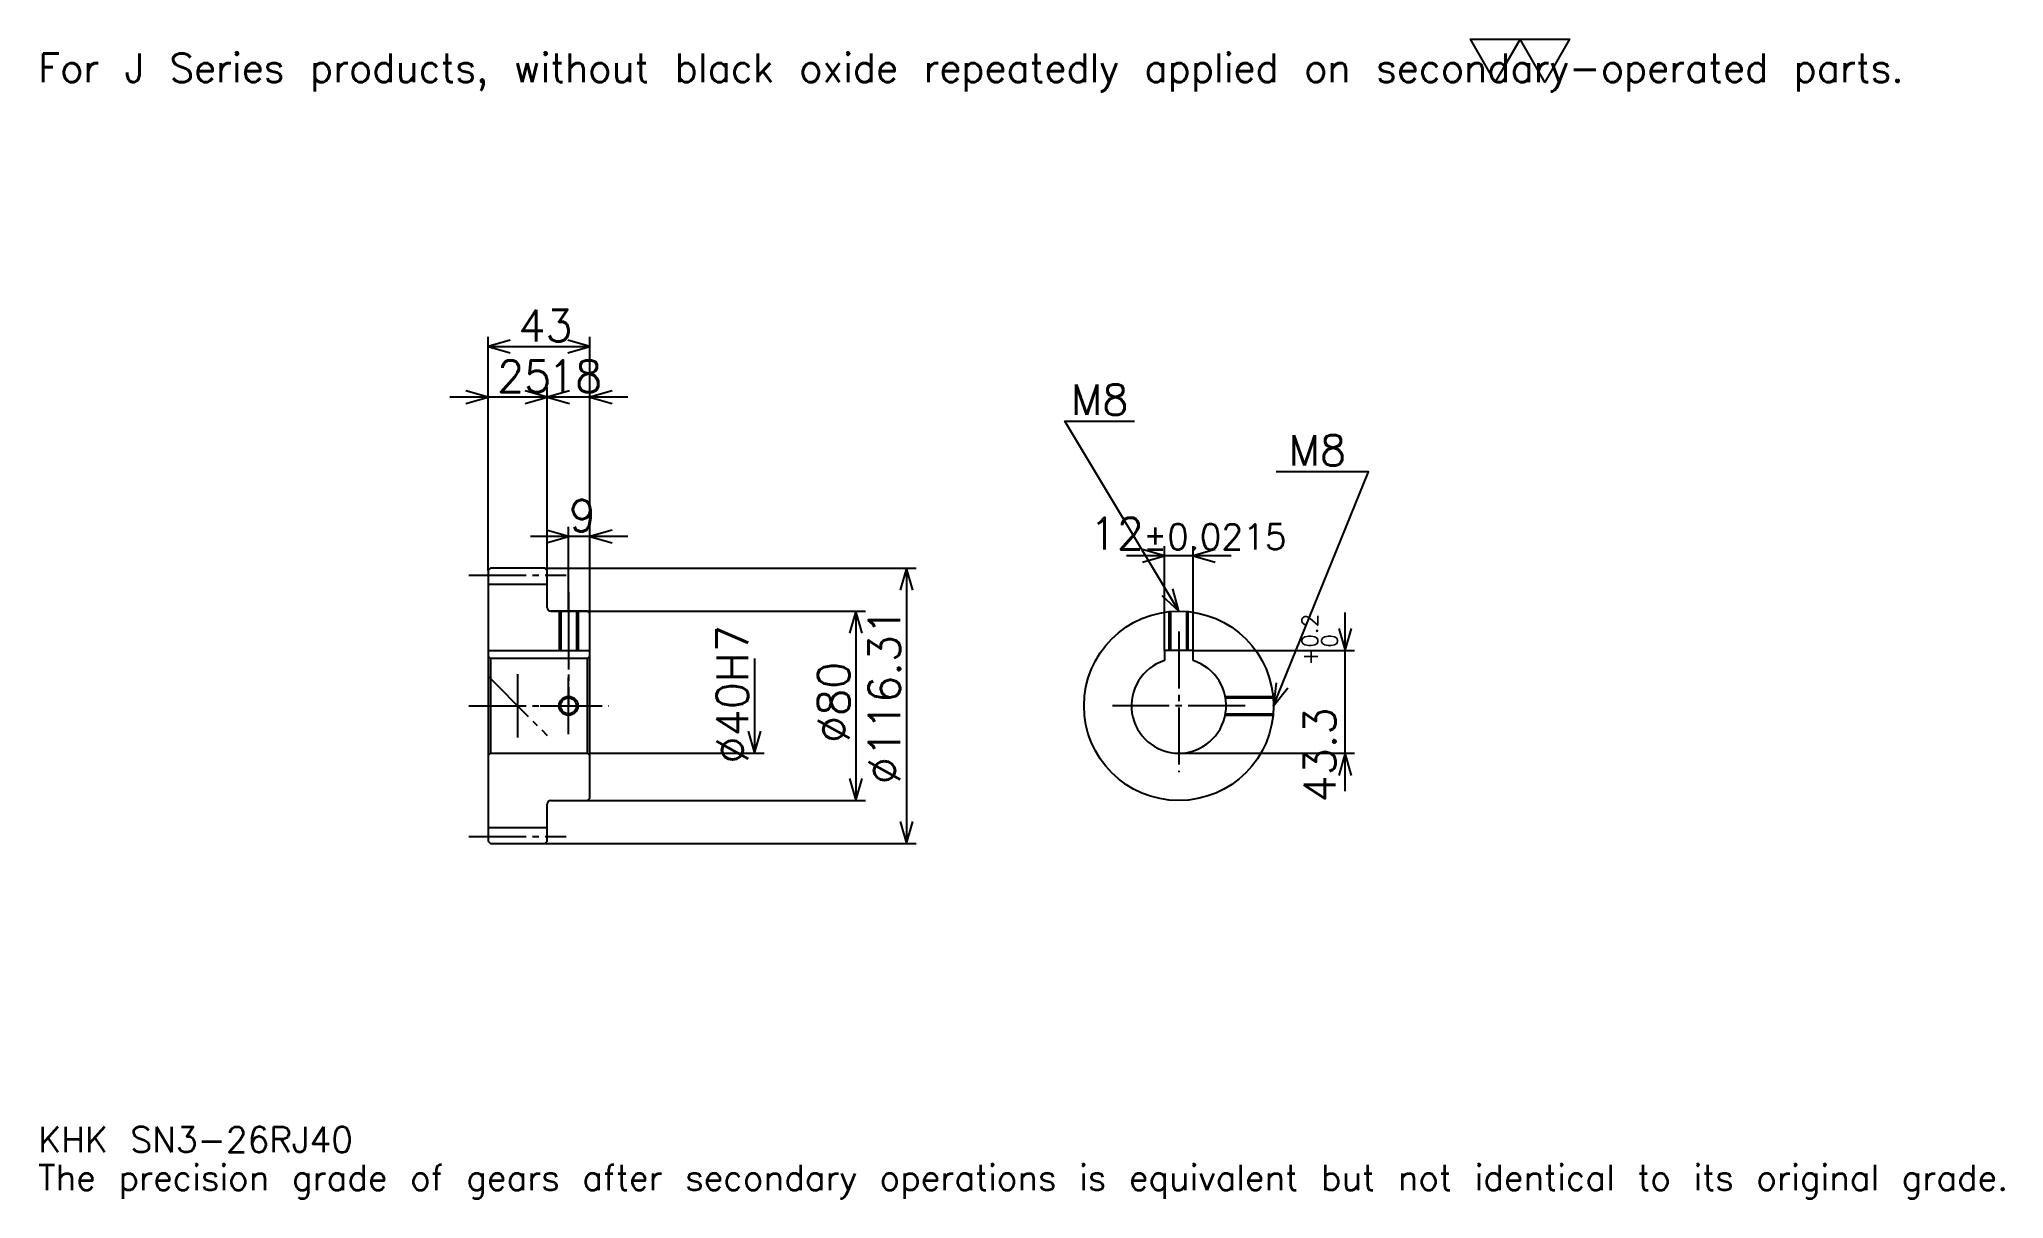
# Model space of a CAD drawing. Extents: x 27 to 856, y 10 to 499.
import ezdxf

# ---------------------------------------------------------------- set-up
doc = ezdxf.new("R2010")
doc.units = 0
doc.linetypes.add('DASHDOT', pattern=[32.086956, 24.065217, -2.673913, 2.673913, -2.673913])
doc.layers.get('0').update_dxf_attribs({"linetype": 'CONTINUOUS'})
doc.layers.add('DASHDOT', color=6, linetype='DASHDOT')
doc.styles.add('KANJI', font='TXT', dxfattribs={"bigfont": 'BIGFONT'})

msp = doc.modelspace()

# ---------------------------------------------------------------- linework, layer by layer
at = {"color": 5}
for p, q in [((216.586945, 276.078247), (216.586945, 373.676056)), ((259.586945, 276.078247), (259.586945, 373.676056)), ((216.586945, 369.665192), (259.586945, 369.665192)), ((257.630432, 348.273895), (200.543472, 348.273895)), ((275.630432, 348.273895), (225.543472, 348.273895)), ((241.586945, 276.078247), (241.586945, 352.28476)), ((250.586945, 276.078247), (250.586945, 293.458679)), ((275.630432, 289.447815), (234.543472, 289.447815)), ((502.152161, 241.223892), (502.152161, 285.343445)), ((514.152161, 241.223892), (514.152161, 285.343445)), ((216.586945, 275.078247), (216.586945, 276.078247)), ((240.586945, 276.078247), (259.586945, 276.078247)), ((241.586945, 275.078247), (241.586945, 276.078247)), ((250.586945, 257.923889), (250.586945, 276.078247)), ((250.586945, 257.923889), (250.586945, 276.078247)), ((259.586945, 276.078247), (397.293457, 276.078247)), ((259.586945, 256.923889), (259.586945, 276.078247)), ((393.282593, 276.078247), (393.282593, 159.769531)), ((530.195679, 281.332581), (486.108673, 281.332581)), ((243.086945, 257.923889), (259.586945, 257.923889)), ((259.586945, 257.923889), (375.902161, 257.923889)), ((371.891296, 257.923889), (371.891296, 177.923889)), ((578.32605, 181.880402), (578.32605, 257.267365)), ((514.152161, 241.223892), (582.336914, 241.223892)), ((329.108673, 237.923889), (329.108673, 197.923889)), ((259.586945, 197.923889), (333.119568, 197.923889)), ((508.152161, 197.923889), (582.336914, 197.923889)), ((243.086945, 177.923889), (259.586945, 177.923889)), ((259.586945, 177.923889), (375.902161, 177.923889)), ((240.586945, 159.769531), (259.586945, 159.769531)), ((259.586945, 159.769531), (397.293457, 159.769531))]:
    msp.add_line(p, q, dxfattribs=at)
at = {"color": 4}
for p, q in [((216.586945, 269.328247), (241.586945, 269.328247)), ((216.586945, 241.223892), (259.586945, 241.223892)), ((217.586945, 237.923889), (217.586945, 197.923889)), ((258.586945, 237.923889), (259.586945, 238.923889)), ((258.586945, 197.923889), (259.586945, 196.923889)), ((216.586945, 166.519531), (241.586945, 166.519531))]:
    msp.add_line(p, q, dxfattribs=at)
at = {"color": 7}
msp.add_line((229.086945, 231.293457), (229.086945, 204.554321), dxfattribs=at)
msp.add_lwpolyline([(641.739136, 481.304352), (631.310852, 499.380005), (673.023926, 499.380005), (662.595642, 481.304352), (652.167419, 499.380005), (641.739136, 481.304352)], dxfattribs=at)
at = {"color": 5}
for points in [[(225.945648, 372.339111), (216.586945, 369.665192), (225.945648, 366.991272)], [(250.228241, 366.991272), (259.586945, 369.665192), (250.228241, 372.339111)], [(207.228241, 345.599976), (216.586945, 348.273895), (207.228241, 350.947815)], [(232.228241, 345.599976), (241.586945, 348.273895), (232.228241, 350.947815)], [(250.945648, 350.947815), (241.586945, 348.273895), (250.945648, 345.599976)], [(268.945648, 350.947815), (259.586945, 348.273895), (268.945648, 345.599976)], [(508.152161, 257.923889), (460.021729, 338.141296), (489.434784, 338.141296)], [(548.152161, 217.923889), (588.260864, 316.749969), (549.221741, 316.749969)], [(241.228241, 286.773895), (250.586945, 289.447815), (241.228241, 292.121704)], [(268.945648, 292.121704), (259.586945, 289.447815), (268.945648, 286.773895)], [(492.793457, 278.658661), (502.152161, 281.332581), (492.793457, 284.0065)], [(523.510864, 284.0065), (514.152161, 281.332581), (523.510864, 278.658661)], [(395.956512, 266.719543), (393.282593, 276.078247), (390.608673, 266.719543)], [(501.044281, 264.573181), (508.152161, 257.923889), (505.630005, 267.324615)], [(374.565216, 248.565186), (371.891296, 257.923889), (369.217377, 248.565186)], [(575.652161, 250.582581), (578.32605, 241.223892), (581, 250.582581)], [(549.19397, 227.601166), (548.152161, 217.923889), (554.149231, 225.590057)], [(326.434753, 207.282593), (329.108673, 197.923889), (331.782593, 207.282593)], [(581, 188.565186), (578.32605, 197.923889), (575.652161, 188.565186)], [(369.217377, 187.282593), (371.891296, 177.923889), (374.565216, 187.282593)], [(390.608673, 169.128235), (393.282593, 159.769531), (395.956512, 169.128235)]]:
    msp.add_lwpolyline(points, dxfattribs=at)
at = {"color": 4}
for points in [[(241.586945, 259.423889), (241.586945, 275.078247), (240.586945, 276.078247), (217.586945, 276.078247), (216.586945, 275.078247), (216.586945, 196.923889)], [(243.086945, 177.923889), (258.586945, 177.923889), (259.586945, 178.923889), (259.586945, 256.923889), (258.586945, 257.923889), (243.086945, 257.923889)], [(246.586945, 257.923889), (246.586945, 241.223892)], [(247.261948, 257.923889), (247.261948, 241.223892)], [(253.911942, 257.923889), (253.911942, 241.223892)], [(254.586945, 257.923889), (254.586945, 241.223892)], [(504.152161, 241.223892), (504.152161, 257.723389)], [(504.827148, 241.223892), (504.827148, 257.785461)], [(511.477173, 241.223892), (511.477173, 257.785461)], [(512.152161, 241.223892), (512.152161, 257.723389)], [(514.152161, 237.00267), (514.152161, 241.223892), (502.152161, 241.223892), (502.152161, 237.00267)], [(216.586945, 196.923889), (217.586945, 197.923889), (258.586945, 197.923889), (258.586945, 237.923889), (217.586945, 237.923889), (216.586945, 238.923889)], [(527.748047, 221.923889), (547.95166, 221.923889)], [(527.87384, 221.248886), (548.013733, 221.248886)], [(527.748047, 213.923889), (547.95166, 213.923889)], [(527.87384, 214.598892), (548.013733, 214.598892)], [(216.586945, 196.923889), (216.586945, 160.769531), (217.586945, 159.769531), (240.586945, 159.769531), (241.586945, 160.769531), (241.586945, 176.423889)]]:
    msp.add_lwpolyline(points, dxfattribs=at)
for centre, radius in [((508.152161, 217.923889), 40), ((250.586945, 217.923889), 3.325)]:
    msp.add_circle(centre, radius, dxfattribs=at)
at = {"color": 7}
msp.add_circle((250.586945, 217.923889), 4, dxfattribs=at)
at = {"color": 4}
for centre, radius, start, end in [((243.086945, 259.423889), 1.5, 180, 270), ((508.152161, 217.923889), 20, 107.457602748, 72.542397252), ((243.086945, 176.423889), 1.5, 90, 180)]:
    msp.add_arc(centre, radius, start, end, dxfattribs=at)
at = {"layer": 'DASHDOT', "color": 7}
for p, q in [((208.565201, 273.078247), (249.608688, 273.078247)), ((250.586945, 257.923889), (250.586945, 217.923889)), ((508.152161, 249.245636), (508.152161, 189.902145)), ((216.586945, 230.423889), (241.586945, 205.423889)), ((208.565201, 217.923889), (267.608673, 217.923889)), ((536.173889, 217.923889), (480.130432, 217.923889)), ((208.565201, 162.769531), (249.608688, 162.769531))]:
    msp.add_line(p, q, dxfattribs=at)
for points in [[(250.586945, 265.945618), (250.586945, 233.202148)], [(250.586945, 205.902145), (250.586945, 229.945633)], [(238.565201, 217.923889), (262.608673, 217.923889)]]:
    msp.add_lwpolyline(points, dxfattribs=at)

# ---------------------------------------------------------------- texts
at = {"color": 7, "style": 'KANJI'}
for s, height, p in [('For J Series products, without black oxide repeatedly applied on secondary-operated parts.', 12.032609, (26.73913, 481.304352)), ('43', 13.369565, (229.396729, 371.804321)), ('25', 13.369565, (220.396729, 350.413025)), ('18', 13.369565, (241.896729, 350.413025)), ('M8', 12.834783, (462.695618, 340.815186)), ('M8', 12.834783, (554.56958, 319.423889)), ('9', 13.369565, (250.741837, 291.586945)), ('12', 13.369565, (470.527557, 284.0065)), ('%%p0.0215', 10.695652, (493.120483, 284.0065)), ('KHK SN3-26RJ40', 10.695652, (26.73913, 29.413044)), ('The precision grade of gears after secondary operations is equivalent but not identical to its original grade.', 10.695652, (26.73913, 13.369565))]:
    msp.add_text(s, height=height, dxfattribs=at).set_placement(p)
for s, height, p in [('%%c40H7', 13.369565, (326.434753, 193.524429)), ('%%c116.31', 13.369565, (390.608673, 184.834213)), ('0.2', 6.684783, (566.828247, 242.478195)), ('+', 6.684783, (566.828247, 234.991241)), ('0', 6.684783, (575.117371, 242.478195)), ('%%c80', 13.369565, (369.217377, 202.214645)), ('43.3', 13.369565, (574.315186, 177.122467))]:
    msp.add_text(s, height=height, rotation=90, dxfattribs=at).set_placement(p)

doc.saveas('drawing.dxf')
